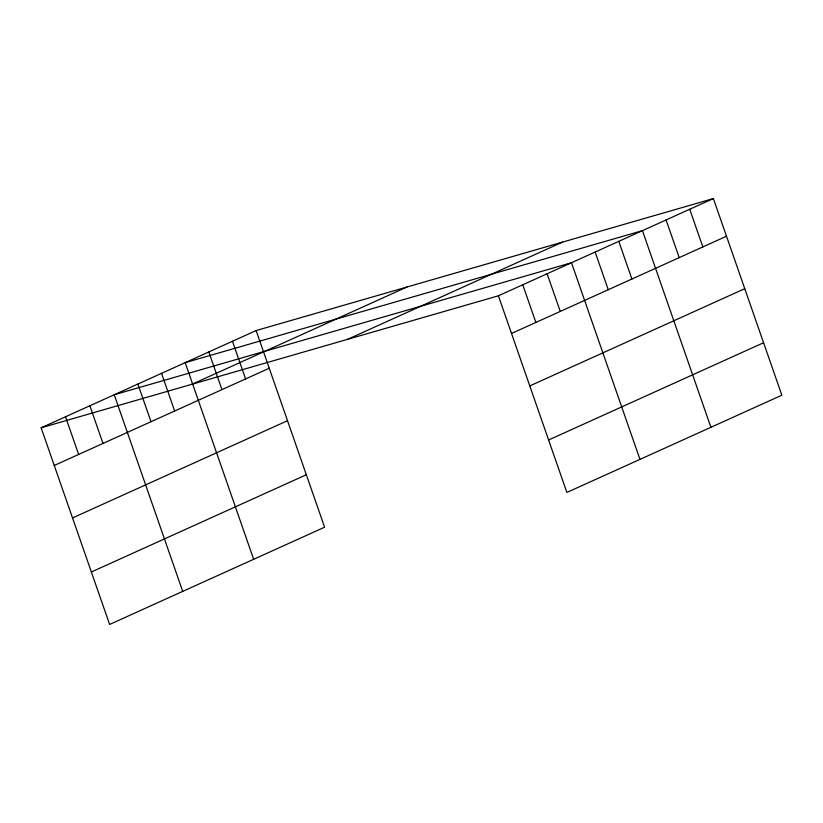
<?xml version="1.0" encoding="UTF-8"?>
<svg xmlns="http://www.w3.org/2000/svg" width="823" height="823" viewBox="0 0 823 823"><rect width="100%" height="100%" fill="white"/><g stroke="black" fill="none" stroke-linecap="round" stroke-linejoin="round"><path stroke-width="1.23" d="M256.128 330.558L324.601 527.204L109.624 624.441L41.15 427.795L256.128 330.558L713.376 198.559L781.85 395.205L566.872 492.442L498.399 295.796L713.376 198.559M192.047 384.238L407.015 287.001M54.267 465.468L269.244 368.231M347.512 339.354L562.479 242.116M72.537 517.934L287.515 420.697M511.515 333.469L726.493 236.232M91.363 571.985L306.331 474.748M529.786 385.925L744.764 288.688M548.612 439.976L763.579 342.738M41.15 427.795L498.399 295.796M689.725 209.258L702.842 246.921M666.074 219.947L679.201 257.62M710.907 427.291L642.434 230.646L185.185 362.645L253.659 559.29M618.783 241.345L631.899 279.018M595.132 252.044L608.259 289.706M639.965 459.378L571.491 262.732L114.243 394.742L182.716 591.377M547.13 273.761L560.247 311.423M522.759 284.779L535.876 322.451M232.477 341.257L245.593 378.93M208.826 351.956L221.943 389.629M161.534 373.344L174.651 411.016M137.883 384.043L151.01 421.715M89.882 405.76L102.998 443.432M65.511 416.777L78.627 454.45"/></g></svg>
